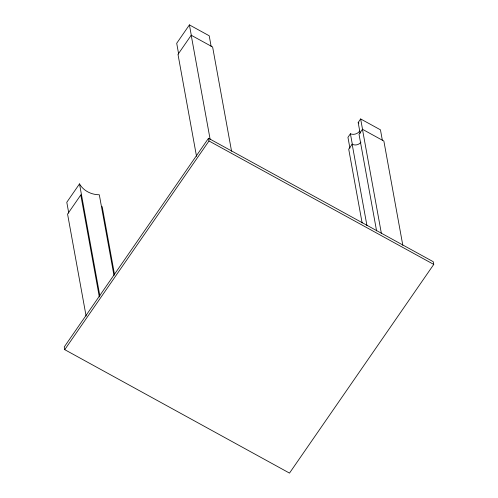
<?xml version="1.0" encoding="UTF-8"?>
<svg xmlns="http://www.w3.org/2000/svg" width="498" height="498" viewBox="0 0 498 498"><rect width="100%" height="100%" fill="white"/><g stroke="black" fill="none" stroke-linecap="round" stroke-linejoin="round"><path stroke-width="0.75" d="M113.986 275.543L99.307 194.768A23.425 21.121 -10.3 0 1 79.506 183.893L66.794 202.275L68.761 213.076M211.171 46.575L209.21 35.775L189.408 24.9L176.703 43.282L178.664 54.089M81.597 195.415L80.794 194.973L67.572 214.103L86.104 316.074M231.57 151.249L212.621 46.993L191.213 35.24L177.991 54.363L196.523 156.341M208.5 138.27L64.248 346.944L64.746 349.658L289.5 473.1L433.752 264.426L433.254 261.711L208.5 138.27L208.992 140.978L64.746 349.658M359.656 131.086A7.346 6.623 -10.3 0 1 351.271 134.105L350.411 133.769L347.946 137.336L349.907 148.136M360.147 133.327L358.187 122.52L360.652 118.954L380.453 129.829L382.414 140.629M360.938 142.167A6.381 5.752 -10.3 0 1 352.154 144.196L348.718 149.163L362.133 222.98M402.814 245.302L383.865 141.046L362.457 129.287L359.027 134.261L376.588 230.904M208.992 140.978L433.752 264.426M101.399 206.29L102.202 206.732L114.509 274.46M358.187 122.52L358.909 123.056M360.652 118.954L362.612 129.754M362.457 129.287L381.406 233.55M350.411 133.769L352.372 144.569M352.154 144.196L366.951 225.625M189.408 24.9L191.375 35.7M191.213 35.24L210.162 139.496M79.506 183.893L99.855 295.868M80.794 194.973L99.326 296.945"/></g></svg>
